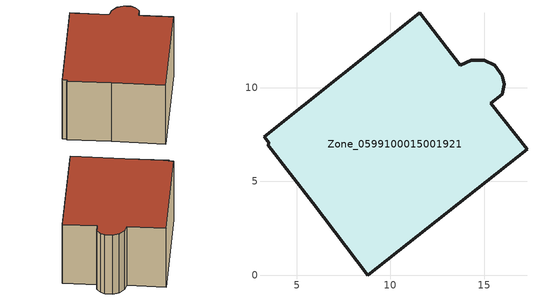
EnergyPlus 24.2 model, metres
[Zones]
Zone_0599100015001921
 floor ground (C_G): 15.56,11.19 15.97,10.63 16.07,10.19 15.97,9.66 15.36,9.18 17.29,6.71 8.78,0 5.85,3.87 3.44,6.97 3.52,7.02 3.25,7.38 11.56,13.99 13.73,11.21 14.31,11.47 15.01,11.46 z0.8
 wall outside (C_F): 15.97,9.66 16.07,10.19 15.97,10.63 15.56,11.19 15.01,11.46 14.31,11.47 13.73,11.21 11.56,13.99 3.25,7.38 3.52,7.02 3.44,6.97 5.85,3.87 8.78,0 17.29,6.71 15.36,9.18 15.97,9.66 z0.8:7.07
 roof outside (C_R): 11.56,13.99 3.25,7.38 3.52,7.02 3.44,6.97 5.85,3.87 8.78,0 17.29,6.71 15.36,9.18 15.97,9.66 16.07,10.19 15.97,10.63 15.56,11.19 15.01,11.46 14.31,11.47 13.73,11.21 z7.07
[BUILDING]
Pand.0599100015001921: North Axis=0; Terrain=City; Loads Convergence Tolerance Value=0.04; Temperature Convergence Tolerance Value=0.4; Solar Distribution=FullExterior; Maximum Number of Warmup Days=25; Minimum Number of Warmup Days=1
[Site:Location]
Rotterdam.The.Hague.AP_ZH_NLD Design_Conditions: Latitude=51.96; Longitude=4.45; Time Zone=1; Elevation=-4.5
[SITE:GROUNDTEMPERATURE:BUILDINGSURFACE]
18, 18, 18, 18, 18, 18, 18, 18, 18, 18, 18, 18
[MATERIAL] Thermal Absorptance=0.9; Solar Absorptance=0.7; Visible Absorptance=0.7
Name | Roughness | Thickness | Conductivity | Density | Specific Heat
G.TI.1975-1991 | MediumSmooth | 0.15 | 0.288461 | 540 | 1210
F.TI.1975-1991 | Rough | 0.3 | 0.230769 | 1920 | 840
R.TI.1975-1991 | MediumRough | 0.2 | 0.153846 | 1500 | 1000
[CONSTRUCTION]
C_G: G.TI.1975-1991
C_F: F.TI.1975-1991
C_R: R.TI.1975-1991
[ZONE]
Zone_0599100015001921: Type=1; Multiplier=1; Ceiling Height=Autocalculate; Volume=Autocalculate; Floor Area=autocalculate; Part of Total Floor Area=Yes
[ZONEINFILTRATION:DESIGNFLOWRATE]
Infil_Zone_0599100015001921: Zone or ZoneList or Space or SpaceList=Zone_0599100015001921; Schedule=AlwaysOn; Design Flow Rate Calculation Method=Flow/Area; Flow Rate per Floor Area=0.003; Constant Term Coefficient=1; Temperature Term Coefficient=0; Velocity Term Coefficient=0; Velocity Squared Term Coefficient=0
[HVACTEMPLATE:ZONE:IDEALLOADSAIRSYSTEM]
Zone_0599100015001921: Maximum Heating Supply Air Temperature=50; Minimum Cooling Supply Air Temperature=13; Maximum Heating Supply Air Humidity Ratio=0.0156; Minimum Cooling Supply Air Humidity Ratio=0.0077; Heating Limit=NoLimit; Cooling Limit=NoLimit; Dehumidification Control Type=ConstantSensibleHeatRatio; Cooling Sensible Heat Ratio=0.7; Dehumidification Setpoint=60; Humidification Control Type=None; Humidification Setpoint=30; Outdoor Air Method=None; Outdoor Air Flow Rate per Person=0.00944; Outdoor Air Flow Rate per Zone Floor Area=0; Outdoor Air Flow Rate per Zone=0; Demand Controlled Ventilation Type=None; Outdoor Air Economizer Type=NoEconomizer; Heat Recovery Type=None; Sensible Heat Recovery Effectiveness=0.7; Latent Heat Recovery Effectiveness=0.65
[ZONECONTROL:THERMOSTAT]
ThermostatControl_Zone_0599100015001921: Zone or ZoneList=Zone_0599100015001921; Control Type Schedule=DualSetpointControlType; Control 1=Thermostat_Zone_0599100015001921; Temperature Difference Between Cutout And Setpoint=0
[THERMOSTATSETPOINT:DUALSETPOINT]
Thermostat_Zone_0599100015001921: Heating Setpoint Temperature Schedule=HeatingSetpoint_Zone_0599100015001921; Cooling Setpoint Temperature Schedule=CoolingSetpoint_Zone_0599100015001921
[SCHEDULE:COMPACT]
HeatingSetpoint_Zone_0599100015001921: Through: 12/31, For: AllDays, Until: 24:00, 21
CoolingSetpoint_Zone_0599100015001921: Through: 12/31, For: AllDays, Until: 24:00, 24
DualSetpointControlType: Through: 12/31, For: AllDays, Until: 24:00, 4
AlwaysOn: Through: 12/31, For: AllDays, Until: 24:00, 1
